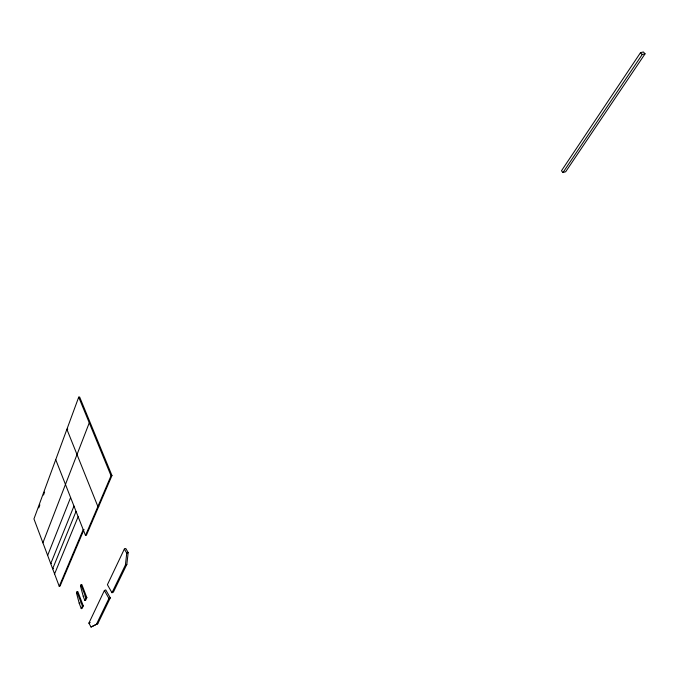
<?xml version="1.0" encoding="UTF-8"?>
<svg xmlns="http://www.w3.org/2000/svg" width="679" height="679" viewBox="0 0 679 679"><rect width="100%" height="100%" fill="white"/><g stroke="black" fill="none" stroke-linecap="round" stroke-linejoin="round"><path stroke-width="1.02" d="M111.976 592.733L125.42 564.979L126.744 553.156L124.342 549.048L125.776 548.471L128.17 552.579L126.837 564.402L113.368 592.156L111.976 592.733L107.409 584.712L124.342 549.048M55.737 459.649L85.495 535.468L86.377 535.264L111.967 475.538L79.63 396.994L78.713 397.156L33.95 518.917L59.234 586.3L60.075 586.087L83.67 530.375M38.779 507.867L39.866 504.904M43.507 495.033L44.602 492.063M42.913 542.81L89.272 422.813M47.649 555.43L70.608 497.537M73.96 506.084L50.738 563.655L51.57 563.46M76.048 511.397L52.656 568.773L53.488 568.569M54.583 573.899L78.136 516.727M59.234 586.3L83.194 529.62L84.077 529.416M85.495 535.468L111.042 475.741L78.713 397.156M76.472 592.954L76.973 591.816L77.83 591.604L83.279 605.88L82.117 608.401L81.259 608.63L79.205 603.232L76.472 592.954L77.33 592.742M80.478 586.011L80.996 584.857L81.862 584.636L86.853 597.647L85.673 600.219L84.807 600.44L83.254 596.366L80.478 586.011L81.344 585.79M84.807 600.44L85.987 597.868L80.996 584.857M81.259 608.63L82.414 606.101L76.973 591.816M88.89 623.144L104.388 590.492L105.771 589.915L110.304 597.893L97.776 623.712L91.054 627.031L88.89 623.144L90.231 622.575M91.054 627.031L96.435 624.29L108.92 598.471L110.304 597.893M640.526 52.648L561.474 170.768L562.959 172.551L565.683 171.753L645.05 53.828L643.378 51.969L640.526 52.648L642.207 54.507L645.05 53.828M562.959 172.551L642.207 54.507M96.435 624.29L97.776 623.712M125.42 564.979L126.837 564.402M126.744 553.156L128.17 552.579M82.414 606.101L83.279 605.88M85.987 597.868L86.853 597.647M79.205 603.232L80.063 603.011M83.254 596.366L84.111 596.145M98.786 506.305L97.878 506.5L66.89 429.323L67.781 429.145M111.042 475.741L111.967 475.538M104.388 590.492L108.92 598.471"/></g></svg>
